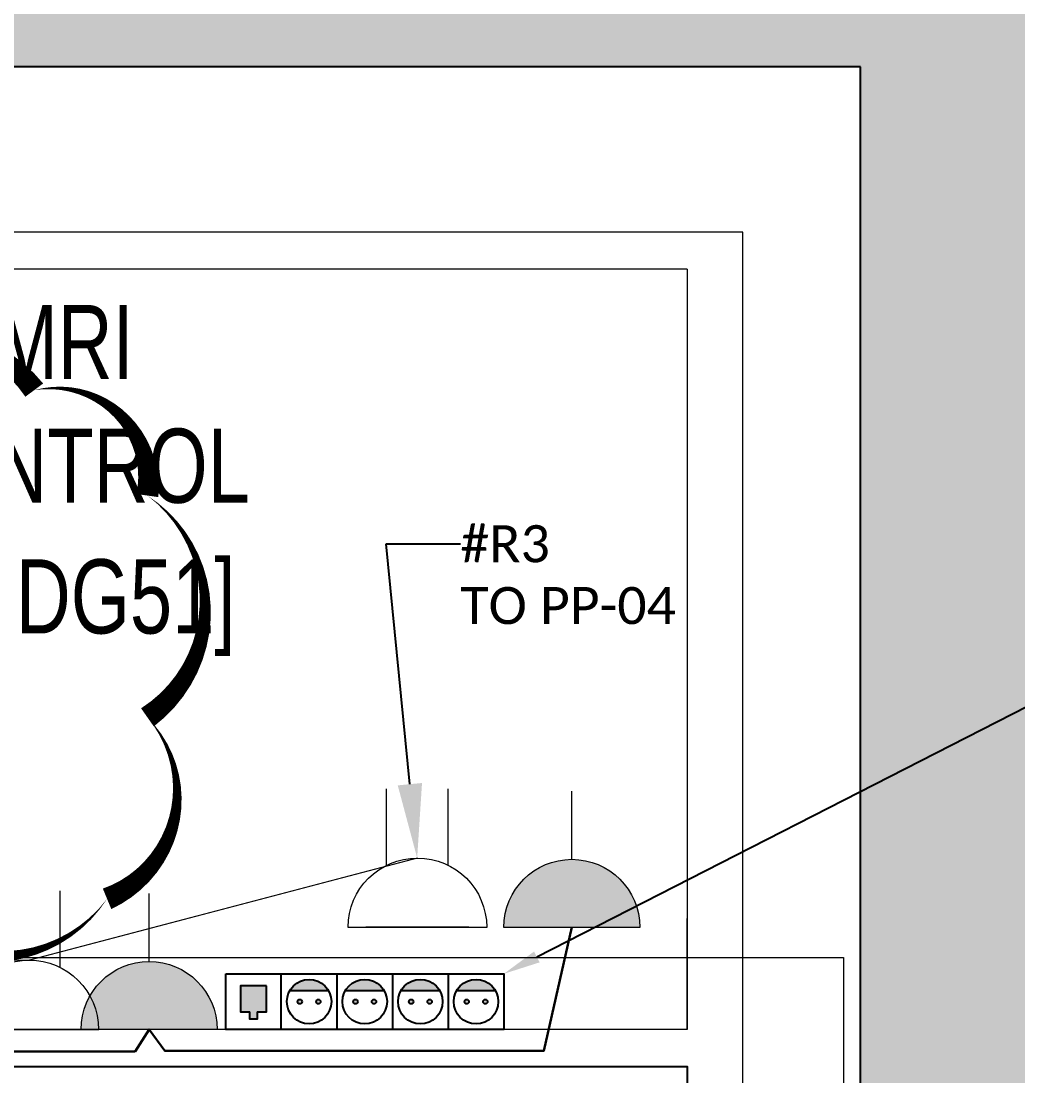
# Model space of a CAD drawing. Header units: millimetres. Extents: x 26027 to 581921, y 7230 to 233891.
# Drawn here: x 469640 to 472328, y 150085 to 152929 of the extents above; entities that cross this region are included whole.
import ezdxf
from ezdxf import colors
from ezdxf.entities.mleader import LeaderData, LeaderLine
from ezdxf.math import Vec2, Vec3

# ---------------------------------------------------------------- set-up
doc = ezdxf.new("R2010")
doc.units = ezdxf.units.MM
doc.header["$LTSCALE"] = 5
doc.set_wipeout_variables(frame=1)
for name, color, linetype, lineweight in [('72_EGR_BASE_TEXT', 7, 'Continuous', 5), ('E-LG', 245, 'Continuous', 30), ('Medical Equipment and Furniture', 163, 'Continuous', 0), ('Walls', 32, 'Continuous', 5)]:
    doc.layers.add(name, color=color, linetype=linetype, lineweight=lineweight)
for name, color, linetype, lineweight, true_color in [('E-POWR', 7, 'Continuous', 9, 0x4e7e3e), ('E-PW', 7, 'Continuous', 9, 0x4e7e3e), ('EXF', 7, 'Continuous', 0, 0x4e7e3e), ('REV 01', 7, 'Continuous', 0, 0xe41b4d)]:
    doc.layers.add(name, color=color, linetype=linetype, lineweight=lineweight, true_color=true_color)
doc.layers.add('GE-ARCHITECTURAL_ELEMENTS', color=8, linetype='Continuous')
doc.layers.add('GE-ELEC_EQUIPMENT', color=232, linetype='Continuous')
doc.styles.get("Standard").update_dxf_attribs({"font": 'calibri.ttf'})
doc.styles.add('X3G_ENTITY_2587EA', font='swisscl.ttf', dxfattribs={"height": 200})
pattern_1 = [(0, (368880, 104830), (63.5, 63.5), [31.75, -95.25]), (90, (368895.875, 104814.125), (-63.5, 63.5), [31.75, -95.25])]

# ---------------------------------------------------------------- blocks, each defined once
blk = doc.blocks.new('GI-041_dwg_E-SKT2-3902840-GI-041')
at = {"layer": 'E-POWR'}
blk.add_line((0.1982, 0), (-0.1982, 0), dxfattribs=at)
at = {"layer": 'E-PW'}
for p, q in [((-0.0879, 0.1765), (-0.0879, 0.3944)), ((0.0878, 0.1766), (0.0878, 0.3944)), ((-0.1466, 0), (0.1466, 0))]:
    blk.add_line(p, q, dxfattribs=at)
blk.add_arc((0, 0), 0.1972, 0.0142, 180.0142, dxfattribs=at)
blk = doc.blocks.new('GI-041_dwg_UPS-E-SKT1-3902843-GI-041')
at = {"layer": 'E-POWR'}
blk.add_hatch(color=256, dxfattribs=at).paths.add_polyline_path([(-0.1987, -0.0005), (0.1987, -0.0005), (0.1929, 0.0471), (0.176, 0.0919), (0.1487, 0.1313), (0.1129, 0.1631), (0.0705, 0.1853), (0.024, 0.1968), (-0.024, 0.1968), (-0.0705, 0.1853), (-0.1129, 0.1631), (-0.1487, 0.1313), (-0.176, 0.0919), (-0.1929, 0.0471)], flags=0)
for p, q in [((0, 0.1983), (0, 0.397)), ((-0.1987, -0.0005), (0.1987, -0.0005)), ((-0.1473, -0.0005), (0.1473, -0.0005))]:
    blk.add_line(p, q, dxfattribs=at)
blk.add_arc((0, -0.0005), 0.1987, 360, 180, dxfattribs=at)
blk = doc.blocks.new('GE-PLUG_RESCUE_CURRENT_1_50')
blk.add_wipeout([(0, 150), (150, 150), (150, 0), (0, 0)]).dxf.layer = 'GE-ELEC_EQUIPMENT'
at = {"layer": 'GE-ELEC_EQUIPMENT'}
h = blk.add_hatch(color=256, dxfattribs=at)
h.dxf.hatch_style = 1
h.paths.add_polyline_path([(56, 75, 1), (44, 75, 1)])
h.paths.add_polyline_path([(106, 75, 1), (94, 75, 1)])
h = blk.add_hatch(color=256, dxfattribs=at)
h.dxf.hatch_style = 1
h.paths.add_polyline_path([(127, 45), (23, 45, 0.57735)])
blk.add_line((127, 45), (23, 45), dxfattribs=at)
blk.add_lwpolyline([(150, 0), (0, 0), (0, 150), (150, 150), (150, 0)], dxfattribs=at)
for centre, radius in [((75, 75), 60), ((50, 75), 6), ((100, 75), 6)]:
    blk.add_circle(centre, radius, dxfattribs=at)
blk = doc.blocks.new('GE-RJ45_1_50')
blk.add_wipeout([(0, 150), (150, 150), (150, 0), (0, 0)]).dxf.layer = 'GE-ELEC_EQUIPMENT'
at = {"layer": 'GE-ELEC_EQUIPMENT'}
h = blk.add_hatch(color=256, dxfattribs=at)
h.dxf.hatch_style = 1
h.paths.add_polyline_path([(110, 102.7), (85, 102.7), (85, 122.7), (65, 122.7), (65, 102.7), (40, 102.7), (40, 32.7), (110, 32.7)])
for points in [[(150, 0), (0, 0), (0, 150), (150, 150), (150, 0)], [(65, 102.7), (65, 122.7), (85, 122.7), (85, 102.7)], [(40, 32.7), (110, 32.7), (110, 102.7), (85, 102.7)], [(65, 102.7), (40, 102.7), (40, 32.7)]]:
    blk.add_lwpolyline(points, dxfattribs=at)

msp = doc.modelspace()

# ---------------------------------------------------------------- hatches: boundary and pattern name
h = msp.add_hatch()
h.set_pattern_fill('CROSS', color=85, scale=10)
h.set_pattern_definition(pattern_1)
h.paths.add_polyline_path([(471903.7, 169915.6), (471903.7, 153006.1), (462587.4, 153006.1), (462487.4, 152906.1), (457585.6, 152906.1), (457585.6, 145694.3), (457685.6, 145694.3), (457685.6, 152806.1), (462487.4, 152806.1), (462487.4, 145900.9), (462587.4, 145901.1), (462587.4, 152806.1), (464555.9, 152806.1), (469284.4, 152806.1), (471903.7, 152806.1), (471903.7, 142653.2), (478231.4, 142645.9), (478231.4, 142845.2), (472503.7, 142845.2), (472503.7, 157840), (472504, 159009.2), (479768.6, 159009.2), (479768.6, 159109.2), (472503.7, 159109.2), (472503.7, 169315.6), (478921.1, 169315.6), (484286.4, 169315.6), (484286.4, 166351.2), (484486.4, 166351.2), (484486.4, 169515.6), (479083.8, 169515.6), (479083.8, 190946.9), (479083.8, 191341.6), (478883.8, 191341.6), (478883.8, 195124.3), (477262.4, 195124.3), (477262.4, 205421.2), (474368, 205421.2), (469356.9, 205421.2), (469256.9, 205421.2), (469256.9, 204391.3), (469856.9, 204391.3), (469856.9, 204821.2), (471179.3, 204821.2), (471179.3, 204391.3), (471779.3, 204391.3), (471779.3, 204821.2), (476662.4, 204821.2), (476662.4, 194457.6), (478283.8, 194457.6), (478283.8, 169915.6)])
at = {"layer": 'EXF'}
h = msp.add_hatch(dxfattribs=at)
h.set_pattern_fill('CROSS', color=256, scale=10)
h.paths.add_polyline_path([(471903.7, 169915.6), (471903.7, 153006.1), (462587.4, 153006.1), (464555.9, 152806.1), (469284.4, 152806.1), (471903.7, 152806.1), (471903.7, 142653.2), (478231.4, 142645.9), (478231.4, 142845.2), (472503.7, 142845.2), (472503.7, 157840), (472504, 159009.2), (479768.6, 159009.2), (479768.6, 159109.2), (472503.7, 159109.2), (472503.7, 169315.6), (478921.1, 169315.6), (484286.4, 169315.6), (484286.4, 166351.2), (484486.4, 166351.2), (484486.4, 169515.6), (479083.8, 169515.6), (479083.8, 190946.9), (479083.8, 191341.6), (478883.8, 191341.6), (478883.8, 195124.3), (477262.4, 195124.3), (477262.4, 205421.2), (474368, 205421.2), (469356.9, 205421.2), (469256.9, 205421.2), (469256.9, 204391.3), (469856.9, 204391.3), (469856.9, 204821.2), (471179.3, 204821.2), (471179.3, 204391.3), (471779.3, 204391.3), (471779.3, 204821.2), (476662.4, 204821.2), (476662.4, 194457.6), (478283.8, 194457.6), (478283.8, 169915.6)])

# ---------------------------------------------------------------- linework, layer by layer
at = {"color": 85}
for p, q in [((471903.7, 152806.1, 2.4), (469284.4, 152806.1, 2.4)), ((471903.7, 142653.2, 2.4), (471903.7, 152806.1, 2.4))]:
    msp.add_line(p, q, dxfattribs=at)
at = {"layer": 'E-LG', "color": 1, "elevation": 2.4}
msp.add_lwpolyline([(453036.6, 149832.4), (453070, 149708.3), (454860, 149708.3), (454960.6, 149832.4), (455080, 149713), (466859.9, 149713), (467317.2, 150210.2), (467373.4, 150143.8), (467674.3, 150143.8), (468105.7, 150485.4), (468790.5, 150151.2), (469946.9, 150151.2), (469985, 150210.3), (470027, 150152.7), (471049.4, 150152.7), (471124.9, 150485.7)], dxfattribs=at)
at = {"layer": 'E-POWR', "const_width": 3}
msp.add_lwpolyline([(465920.4, 147718.1), (465920.4, 150392.2, -0.414213), (465925.4, 150397.2), (468292.5, 150397.2), (469661.7, 150397.2), (470708.5, 150672.6)], format="xyb", dxfattribs=at)
at = {"layer": 'GE-ARCHITECTURAL_ELEMENTS', "elevation": 2.4}
msp.add_lwpolyline([(466115.8, 150110.2), (471435.8, 150110.2), (471435.8, 143510.1), (466115.8, 143510.1)], close=True, dxfattribs=at)
at = {"layer": 'Medical Equipment and Furniture'}
msp.add_line((471435.8, 150209.9, 2.4), (471435.8, 150509.9, 2.4), dxfattribs=at)
at = {"layer": 'Medical Equipment and Furniture', "color": 1, "elevation": 0}
msp.add_lwpolyline([(466278, 150403.9), (471857.9, 150403.9), (471857.9, 149864), (466278, 149864)], close=True, dxfattribs=at)
at = {"layer": 'REV 01', "elevation": 0}
msp.add_lwpolyline([(467881.5, 151883.8, 0, 59.8, -0.520567), (468479.4, 151900.6, 0, 59.8, -0.520567), (469077.3, 151917.4, 0, 59.8, -0.520567), (469675.2, 151934.2, 0, 59.8, -0.520567), (469980.4, 151649.9, 0, 59.8, -0.520567), (469980.4, 151051.8, 0, 59.8, -0.520567), (469871.6, 150562.4, 0, 59.8, -0.520567), (469273.5, 150562.4, 0, 59.8, -0.520567), (468675.4, 150562.4, 0, 59.8, -0.520567), (468077.2, 150562.4, 0, 59.8, -0.520567), (467799.9, 150858.8, 0, 59.8, -0.520567), (467847.4, 151455, 0, 59.8, -0.520567)], format="xyseb", close=True, dxfattribs=at)
at = {"layer": 'Walls'}
for p, q in [((471435.8, 152260.3, 2.4), (471435.8, 150209.9, 2.4)), ((471435.8, 150209.9, 2.4), (469523.8, 150209.9, -1.5)), ((471435.8, 150109.9, 2.4), (469523.8, 150110.1, 2.4)), ((471435.8, 150109.9, 2.4), (471435.8, 143510.1, 2.4))]:
    msp.add_line(p, q, dxfattribs=at)
at = {"layer": 'Walls', "elevation": 2.4}
for points in [[(471585.8, 139308.5), (471585.8, 152360.5), (469115.8, 152360.5)], [(471435.8, 152260.3), (469115.8, 152260.3)]]:
    msp.add_lwpolyline(points, dxfattribs=at)

# ---------------------------------------------------------------- block references
at = {"xscale": -923.0399999999992, "yscale": 923.0399999999992, "zscale": 923.0399999999992}
for p in [(471124.9, 150486.1, -22.3), (469985, 150210.7, -17.2)]:
    msp.add_blockref('GI-041_dwg_UPS-E-SKT1-3902843-GI-041', p, dxfattribs=at)
at = {"layer": 'E-POWR', "color": 85, "extrusion": (0, 0, -1), "xscale": 947.6469886575187, "yscale": 947.6469886575187, "zscale": -947.6469886575187, "rotation": 359.9927750024302}
for p in [(-470708.5, 150485.7), (-469661.7, 150210.3)]:
    msp.add_blockref('GI-041_dwg_E-SKT2-3902840-GI-041', p, dxfattribs=at)

# ---------------------------------------------------------------- texts
at = {"layer": '72_EGR_BASE_TEXT', "char_height": 200, "attachment_point": 2, "style": 'X3G_ENTITY_2587EA'}
for s, insert in [('MRI^M^JCONTROL', (469755.8, 152163.8, 2.4)), ('[IPDG51]', (469796.5, 151478, 2.4))]:
    msp.add_mtext(s, dxfattribs=dict(at, insert=insert))

# ---------------------------------------------------------------- leaders
at = {"layer": 'E-POWR'}
ml = msp.add_multileader_mtext('Standard', dxfattribs=at)
ml.set_content('#R3\\PTO PP-04', color=256)
ml.set_leader_properties()
ml.build(insert=Vec2(0, 0))
ml.multileader.update_dxf_attribs({"text_right_attachment_type": 6, "dogleg_length": 200, "arrow_head_size": 200})
ctx = ml.context
ctx.base_point, ctx.char_height, ctx.arrow_head_size, ctx.landing_gap_size, ctx.plane_origin = Vec3(470824.3, 151519.3, -3.3), 100, 200, 0.09, Vec3(471426.8, 148899.8, -3.3)
ctx.right_attachment = 6
notes = []
notes.append((ctx, [(0, (1, 1, 0), (470624.3, 151519.3, -3.3), (1, 0), 200, [(0, [(470707.8, 150672.6, -3.3)], 0, [])])]))
ctx.mtext.insert, ctx.mtext.flow_direction = Vec3(470824.4, 151570, -3.3), 5
for ctx, leaders in notes:
    for number, flags, end, landing, length, lines in leaders:
        leader = LeaderData()
        leader.index, (leader.has_last_leader_line, leader.has_dogleg_vector, leader.attachment_direction) = number, flags
        leader.last_leader_point, leader.dogleg_vector, leader.dogleg_length = Vec3(end), Vec3(landing), length
        for number, points, colour, breaks in lines:
            line = LeaderLine()
            line.index, line.vertices, line.color, line.breaks = number, Vec3.list(points), colors.encode_raw_color(colour), breaks
            leader.lines.append(line)
        ctx.leaders.append(leader)

# ---------------------------------------------------------------- next in the draw order: block references
at = {"layer": 'GE-ELEC_EQUIPMENT', "rotation": 180}
for name, p in [('GE-RJ45_1_50', (470341.5, 150360.3, -22.3)), ('GE-PLUG_RESCUE_CURRENT_1_50', (470941.5, 150360.3, -22.3))]:
    msp.add_blockref(name, p, dxfattribs=at)

# ---------------------------------------------------------------- next in the draw order: block references
msp.add_blockref('GE-PLUG_RESCUE_CURRENT_1_50', (470791.5, 150360.3, -22.3), dxfattribs=at)

# ---------------------------------------------------------------- next in the draw order: leaders
at = {"layer": 'E-POWR'}
ml = msp.add_multileader_mtext('Standard', dxfattribs=at)
ml.set_content('ELECTRICAL OUTLET 10/16A\\PCONTROL CONNECTED \\PBY 3X4MM2 CABLE ON\\PUNINTERRUPTIBLE POWER SUPPLY', color=256)
ml.set_leader_properties()
ml.build(insert=Vec2(0, 0))
ml.multileader.update_dxf_attribs({"text_right_attachment_type": 6, "dogleg_length": 200, "arrow_head_size": 100})
ctx = ml.context
ctx.base_point, ctx.char_height, ctx.arrow_head_size, ctx.landing_gap_size, ctx.plane_origin = Vec3(472921.1, 151270, -22.3), 100, 100, 100, Vec3(476720.7, 149556.1, -22.3)
ctx.right_attachment = 6
notes = []
notes.append((ctx, [(0, (1, 1, 0), (472721.1, 151270, -22.3), (1, 0), 200, [(0, [(470941.5, 150360.3, -22.3)], 0, [])])]))
ctx.mtext.insert, ctx.mtext.width, ctx.mtext.defined_height, ctx.mtext.flow_direction = Vec3(473021.1, 151320.7, -22.3), 4695.582, 338, 5
for ctx, leaders in notes:
    for number, flags, end, landing, length, lines in leaders:
        leader = LeaderData()
        leader.index, (leader.has_last_leader_line, leader.has_dogleg_vector, leader.attachment_direction) = number, flags
        leader.last_leader_point, leader.dogleg_vector, leader.dogleg_length = Vec3(end), Vec3(landing), length
        for number, points, colour, breaks in lines:
            line = LeaderLine()
            line.index, line.vertices, line.color, line.breaks = number, Vec3.list(points), colors.encode_raw_color(colour), breaks
            leader.lines.append(line)
        ctx.leaders.append(leader)

# ---------------------------------------------------------------- next in the draw order: block references
at = {"layer": 'GE-ELEC_EQUIPMENT', "rotation": 180}
msp.add_blockref('GE-PLUG_RESCUE_CURRENT_1_50', (470641.5, 150360.3, -22.3), dxfattribs=at)

# ---------------------------------------------------------------- next in the draw order: block references
msp.add_blockref('GE-PLUG_RESCUE_CURRENT_1_50', (470491.5, 150360.3, -22.3), dxfattribs=at)

# ---------------------------------------------------------------- next in the draw order: hatches: boundary and pattern name
h = msp.add_hatch()
h.set_pattern_fill('CROSS', color=85, scale=10)
h.set_pattern_definition(pattern_1)
h.paths.add_polyline_path([(471903.7, 153006.1), (471903.7, 169915.6), (478283.8, 169915.6), (478283.8, 194457.6), (476662.4, 194457.6), (476662.4, 204821.2), (471779.3, 204821.2), (471779.3, 204391.3), (471179.3, 204391.3), (471179.3, 204821.2), (469856.9, 204821.2), (469856.9, 204391.3), (469256.9, 204391.3), (469256.9, 205421.2), (477262.4, 205421.2), (477262.4, 195124.3), (478883.8, 195124.3), (478883.8, 191341.6), (479083.8, 191341.6), (479083.8, 169515.6), (484486.4, 169515.6), (484486.4, 166351.2), (484286.4, 166351.2), (484286.4, 169315.6), (472503.7, 169315.6), (472503.7, 159109.2), (480084.8, 159109.2), (480084.8, 159009.2), (472504, 159009.2), (472503.7, 157840), (472503.7, 142845.2), (478231.4, 142845.2), (478231.4, 142645.9), (471903.7, 142653.2), (471903.7, 152806.1), (462587.4, 152806.1), (462587.4, 145901.1), (462487.4, 145900.9), (462487.4, 152806.1), (457685.6, 152806.1), (457685.6, 145694.3), (457585.6, 145694.3), (457585.6, 152906.1), (462487.4, 152906.1), (462587.4, 153006.1)])

doc.saveas('drawing.dxf')
